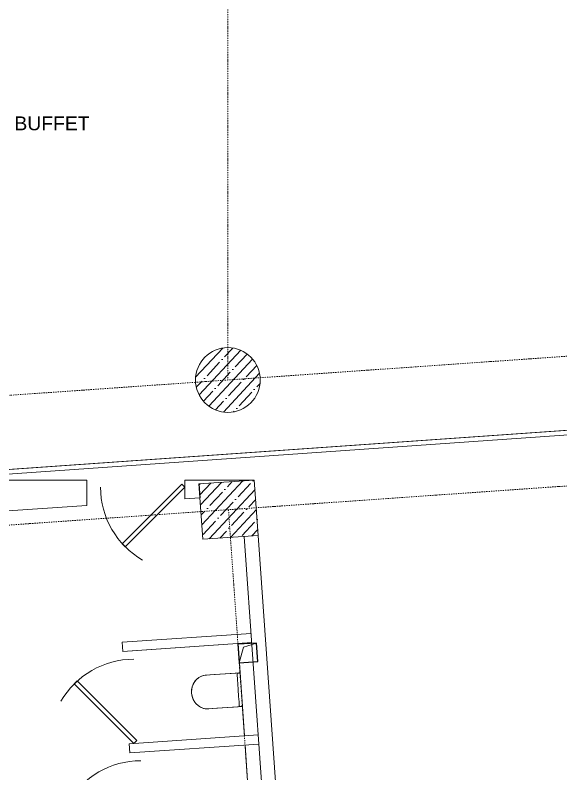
# Model space of a CAD drawing. Header units: millimetres. Extents: x -798 to 124478, y -405 to 121556.
# Drawn here: x 26678 to 32578, y 27684 to 35891 of the extents above; entities that cross this region are included whole.
import ezdxf

# ---------------------------------------------------------------- set-up
doc = ezdxf.new("R2010")
doc.units = ezdxf.units.MM
doc.set_wipeout_variables(frame=1)
for name, pattern in [('AUSGEZOGEN', [0]), ('CENTER', [2, 1.25, -0.25, 0.25, -0.25]), ('Strichpunkt', [25.4, 12.7, -6.35, 0, -6.35])]:
    doc.linetypes.add(name, pattern=pattern)
for name, color, linetype, lineweight in [('A-AXES', 40, 'CENTER', 5), ('A-Hatch', 253, 'Continuous', 9), ('A-WALL-CONC', 4, 'Continuous', 13), ('concreet', 5, 'Continuous', 15), ('LWA', 9, 'Continuous', 0), ('S-COLS+2', 20, 'Continuous', 15), ('S-SLAB', 200, 'Continuous', 15), ('S-WALL', 5, 'Continuous', 15), ('тонкая 013', 4, 'Continuous', 18)]:
    doc.layers.add(name, color=color, linetype=linetype, lineweight=lineweight)
doc.layers.add('A-ЭСКИЗ', color=250, linetype='Continuous')
doc.layers.add('K3-TEXT', color=174, linetype='AUSGEZOGEN')
doc.styles.get("Standard").update_dxf_attribs({"font": 'arial.ttf'})

# ---------------------------------------------------------------- blocks, each defined once
blk = doc.blocks.new('WC')
at = {"color": 0}
blk.add_wipeout([(-182.4, 0), (-182.4, 378), (-180.2, 399.1), (-172.1, 428.1), (-161, 449.9), (-145.1, 472.4), (-128.1, 490), (-102.5, 509.9), (-81.7, 521.3), (-67.3, 528.1), (-41.2, 535.3), (-13.7, 538.9), (0, 540.1), (39, 535.9), (72.3, 525.7), (99.6, 511.9), (115.7, 500.6), (139.8, 478.5), (151, 464.3), (164.6, 442.7), (174, 421.8), (175.9, 415.5), (179.8, 402.9), (181.1, 390.5), (182.4, 378), (182.4, 0)], dxfattribs=at)
for points in [[(-182.5, 0), (-182.5, 13), (-182.5, 47.7), (-182.5, 98), (-182.5, 157.6), (-182.5, 220.4), (-182.5, 280), (-182.5, 330.3), (-182.5, 365), (-182.5, 378), (-182.5, 378), (-179.8, 402.9), (-172.1, 428.1), (-159.5, 452.7), (-142.5, 475.9), (-121.2, 496.7), (-96.1, 514.4), (-67.3, 528.1), (-35.2, 536.9), (0, 540.1)], [(0, 540.1), (35.1, 536.9), (67.3, 528.1), (96, 514.4), (121.2, 496.7), (142.5, 475.9), (159.5, 452.7), (172, 428.1), (179.8, 402.9), (182.4, 378), (182.4, 378), (182.4, 365), (182.4, 330.3), (182.4, 280), (182.4, 220.4), (182.4, 157.6), (182.4, 98), (182.4, 47.7), (182.4, 13), (182.4, 0), (-182.4, 0), (-182.4, 13), (-182.4, 47.7), (-182.4, 98), (-182.4, 157.6), (-182.4, 220.4), (-182.4, 280), (-182.4, 330.3), (-182.4, 365), (-182.4, 378), (-182.4, 378), (-179.8, 402.9), (-172.1, 428.1), (-159.5, 452.7), (-142.5, 475.9), (-121.2, 496.7), (-96, 514.4), (-67.3, 528.1), (-35.1, 536.9), (0, 540.1)], [(182.4, 0), (182.4, 13), (182.4, 47.7), (182.4, 98), (182.4, 157.6), (182.4, 220.4), (182.4, 280), (182.4, 330.3), (182.4, 365), (182.4, 378), (182.4, 378), (179.8, 402.9), (172, 428.1), (159.5, 452.7), (142.4, 475.9), (121.2, 496.7), (96, 514.4), (67.2, 528.1), (35.1, 536.9), (0, 540.1)], [(-180.1, 0), (-180.1, 0.9), (-180.1, 3.5), (-180.1, 7.1), (-180.1, 11.4), (-180.1, 16), (-180.1, 20.3), (-180.1, 23.9), (-180.1, 26.4), (-180.1, 27.4), (-180.1, 27.4), (-179.9, 28.6), (-179.4, 29.7), (-178.7, 30.8), (-177.8, 31.8), (-176.9, 32.6), (-175.9, 33.3), (-174.9, 33.9), (-174.1, 34.2), (-173.4, 34.3), (-173.4, 34.3), (-167.5, 34.3), (-151.5, 34.3), (-128.5, 34.3), (-101.1, 34.3), (-72.3, 34.3), (-45, 34.3), (-21.9, 34.3), (-6, 34.3), (0, 34.3), (5.9, 34.3), (21.9, 34.3), (44.9, 34.3), (72.3, 34.3), (101.1, 34.3), (128.4, 34.3), (151.5, 34.3), (167.4, 34.3), (173.4, 34.3), (173.4, 34.3), (174, 34.2), (174.9, 33.9), (175.9, 33.3), (176.8, 32.6), (177.8, 31.8), (178.7, 30.8), (179.4, 29.7), (179.8, 28.6), (180, 27.4), (180, 27.4), (180, 26.4), (180, 23.9), (180, 20.3), (180, 16), (180, 11.5), (180, 7.2), (180, 3.6), (180, 1.1), (180, 0.2)]]:
    blk.add_lwpolyline(points, dxfattribs=at)
blk.add_lwpolyline([(-182.4, 0), (-182.4, 378), (-180.2, 399.1), (-172.1, 428.1), (-161, 449.9), (-145.1, 472.4), (-128.1, 490), (-102.5, 509.9), (-81.7, 521.3), (-67.3, 528.1), (-41.2, 535.3), (-13.7, 538.9), (0, 540.1), (39, 535.9), (72.3, 525.7), (99.6, 511.9), (115.7, 500.6), (139.8, 478.5), (151, 464.3), (164.6, 442.7), (174, 421.8), (175.9, 415.5), (179.8, 402.9), (181.1, 390.5), (182.4, 378), (182.4, 0)], close=True, dxfattribs=at)
blk = doc.blocks.new('DOOR19')
blk.add_lwpolyline([(0, 0), (-0.7071, 0.7071), (-0.7425, 0.6718), (-0.0354, -0.0354)], close=True)
blk.add_arc((0, 0), 1, 120, 180)
blk = doc.blocks.new('оси 2')
at = {"layer": 'A-AXES', "linetype": 'Strichpunkt', "transparency": 33554687}
for p, q in [((2188396.7, -2332747.9), (2188396.7, -2401680.1)), ((2282062, -2395111.1), (2165207.5, -2403306.4)), ((2275580.2, -2396969.1), (2165325.6, -2404701.6)), ((2188403.6, -2403083), (2190373.4, -2431170))]:
    blk.add_line(p, q, dxfattribs=at)

msp = doc.modelspace()

# ---------------------------------------------------------------- hatches: boundary and pattern name
at = {"layer": 'A-Hatch'}
h = msp.add_hatch(dxfattribs=at)
h.set_pattern_fill('ANSI35', color=256, scale=25, angle=-177.93393, style=0)
h.set_pattern_definition([(227.066067, (-80734.37, -639092.9), (116.227165, -108.13329), []), (227.066067, (-80846.55, -639096.95), (116.227165, -108.13329), [198.4375, -39.6875, 0, -39.6875])])
edge = h.paths.add_edge_path()
edge.add_arc((28977.6, 31943.9), 350, -49.49865, 90, ccw=False)
edge.add_arc((28977.6, 31943.9), 350, 225.23467, 310.50135, ccw=False)
edge.add_arc((28977.6, 31943.9), 350, 90, 225.23467, ccw=False)
h = msp.add_hatch(dxfattribs=at)
h.set_pattern_fill('ANSI35', color=256, scale=25, angle=-177.93393, style=0)
h.set_pattern_definition([(227.066067, (-80122.65, -641039.29), (116.227165, -108.13329), []), (227.066067, (-80234.83, -641043.33), (116.227165, -108.13329), [198.4375, -39.6875, 0, -39.6875])])
h.paths.add_polyline_path([(29264.1, 30861.1), (29306.1, 30262.6), (28707.6, 30220.6), (28665.7, 30819.2)])

# ---------------------------------------------------------------- linework, layer by layer
at = {"layer": 'A-ЭСКИЗ', "ltscale": 5}
msp.add_line((28664.2, 30819.3), (28674.7, 30669.6), dxfattribs=at)
at = {"layer": 'concreet', "color": 4, "lineweight": 9, "ltscale": 200}
msp.add_lwpolyline([(34936, 31560), (12077.6, 29956.9), (12077.6, 86178.6)], dxfattribs=at)
at = {"layer": 'concreet'}
msp.add_circle((28977.6, 31943.9), 350, dxfattribs=at)
at = {"layer": 'LWA'}
for p, q in [((25678.4, 30860.3), (27450.9, 30860.8)), ((27450.9, 30861.1), (27450.9, 30585.6)), ((28510.9, 30861.1), (29262.8, 30861.2)), ((28510.9, 30861.1), (28510.9, 30658.4)), ((28674.7, 30669.6), (28510.9, 30658.4)), ((27450.9, 30585.6), (25706.6, 30465.8)), ((29874.9, 22132.7), (29304.7, 30262.7)), ((29228.4, 29202.7), (27835.2, 29107.1)), ((27835.2, 29107.1), (27842.1, 29007.3)), ((29237, 29103.1), (27842.1, 29007.3)), ((27941.8, 29014.1), (29235.4, 29103)), ((29157.7, 28095.3), (29089.1, 29092.9)), ((29305.5, 28105.4), (27910.6, 28009.6)), ((27917.4, 27909.9), (27910.6, 28009.6)), ((29312.5, 28005.7), (27917.4, 27909.9)), ((29164.5, 27995.5), (29233, 26997.9))]:
    msp.add_line(p, q, dxfattribs=at)
at = {"layer": 'LWA', "ltscale": 5}
msp.add_lwpolyline([(29100.7, 28884.2), (29146.4, 29053.7), (29286.2, 29098.6)], dxfattribs=at)
at = {"layer": 'S-COLS+2', "color": 3}
msp.add_lwpolyline([(28664.4, 30819.4), (29262.9, 30861.4), (29304.9, 30262.8), (28706.4, 30220.9)], close=True, dxfattribs=at)
at = {"layer": 'S-SLAB', "lineweight": 25, "ltscale": 5}
msp.add_lwpolyline([(29100.7, 28884.2), (29300.2, 28899.5), (29286.2, 29098.6), (29086.7, 29084.7)], close=True, dxfattribs=at)
at = {"layer": 'S-WALL', "color": 4, "linetype": 'Continuous', "lineweight": 15, "ltscale": 40}
msp.add_line((78973.2, 34597.6), (12077.9, 29906.8), dxfattribs=at)
at = {"layer": 'тонкая 013', "color": 4, "ltscale": 5, "transparency": 33554687}
msp.add_line((12077.6, 29956.9), (46777.6, 32390.5), dxfattribs=at)

# ---------------------------------------------------------------- block references
at = {"layer": 'A-WALL-CONC', "ltscale": 4}
for p, xscale, yscale, zscale, rotation in [((28510.9, 30783.3), -910.0000000000002, 910.0000000000001, 910, 180.000000006842), ((27960.5, 28013.1), -910, 910, 910.0000000000001, 90.00000000826793), ((28035.8, 26915.6), -910, 910, 910.0000000000001, 90.00000000826793)]:
    msp.add_blockref('DOOR19', p, dxfattribs=dict(at, xscale=xscale, yscale=yscale, zscale=zscale, rotation=rotation))

# ---------------------------------------------------------------- texts
at = {"layer": 'K3-TEXT', "width": 0.9975}
msp.add_text('BUFFET', height=150, dxfattribs=at).set_placement((26669.8, 34645.5))

# ---------------------------------------------------------------- next in the draw order: block references
at = {"layer": 'LWA', "xscale": -1, "rotation": 93.92916026830167}
msp.add_blockref('WC', (29123.4, 28594.1), dxfattribs=at)

# ---------------------------------------------------------------- next in the draw order: linework, layer by layer
at = {"layer": 'LWA'}
msp.add_line((29725.3, 22122.2), (29155.1, 30252.2), dxfattribs=at)

# ---------------------------------------------------------------- next in the draw order: block references
msp.add_blockref('оси 2', (-2159419.1, 2433624.2))

doc.saveas('drawing.dxf')
